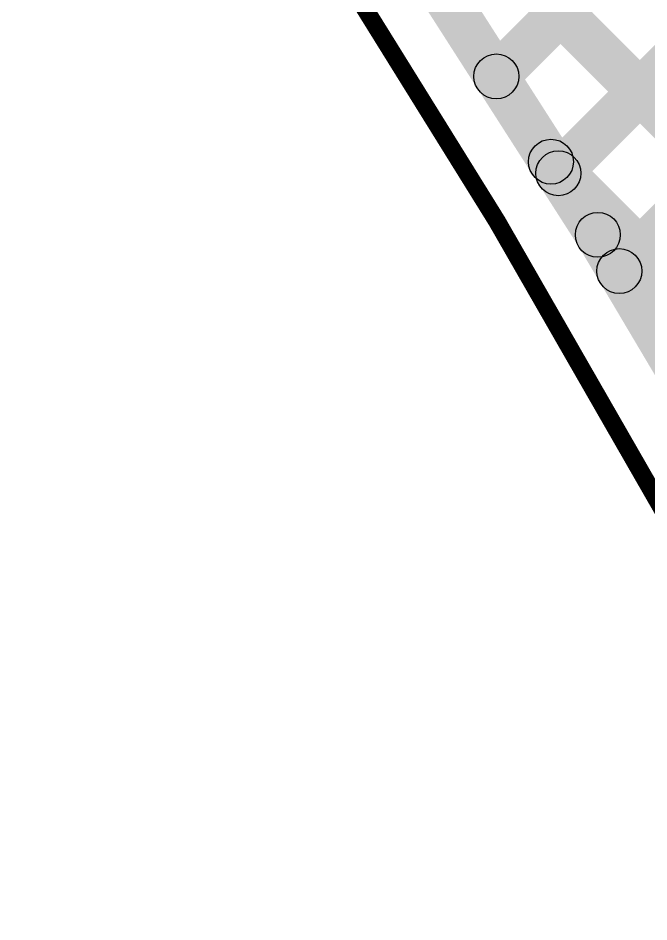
# Model space of a CAD drawing. Header units: millimetres. Extents: x 1.49 to 4.64, y 4.45 to 5.86.
# Drawn here: x 4.271 to 4.4114, y 4.467 to 4.6683 of the extents above; entities that cross this region are included whole.
import ezdxf

# ---------------------------------------------------------------- set-up
doc = ezdxf.new("R2010")
doc.units = ezdxf.units.MM
doc.header["$MEASUREMENT"] = 0
for name, color, linetype in [('BottomLayer', 5, 'Continuous'), ('Mechanical2', 216, 'Continuous'), ('TopLayer', 1, 'Continuous')]:
    doc.layers.add(name, color=color, linetype=linetype)

msp = doc.modelspace()

# ---------------------------------------------------------------- hatches: boundary and pattern name
at = {"layer": 'BottomLayer'}
for points in [[(4.31579, 4.7423), (4.32421, 4.7477), (4.40421, 4.6227), (4.39579, 4.6173)], [(4.32319, 4.73096), (4.33026, 4.73803), (4.52493, 4.54336), (4.51785, 4.53629)], [(4.38096, 4.65174), (4.37389, 4.65881), (4.4169, 4.70182), (4.42397, 4.69475)], [(4.39476, 4.63018), (4.38769, 4.63725), (4.43221, 4.68177), (4.43928, 4.6747)], [(4.40832, 4.60839), (4.40125, 4.61546), (4.44752, 4.66172), (4.45459, 4.65465)], [(4.38604, 4.63275), (4.39311, 4.63982), (4.55886, 4.47407), (4.55179, 4.467)], [(4.3957, 4.61745), (4.4043, 4.62255), (4.4843, 4.48755), (4.4757, 4.48245)]]:
    msp.add_hatch(color=5, dxfattribs=at).paths.add_polyline_path(points)
h = msp.add_hatch(color=5, dxfattribs=at)
edge = h.paths.add_edge_path()
edge.add_arc((4.37743, 4.65527), 0.005, 0, 360)
h = msp.add_hatch(color=5, dxfattribs=at)
edge = h.paths.add_edge_path()
edge.add_arc((4.38958, 4.63628), 0.005, 0, 360)
h = msp.add_hatch(color=5, dxfattribs=at)
edge = h.paths.add_edge_path()
edge.add_arc((4.39122, 4.63371), 0.005, 0, 360)
h = msp.add_hatch(color=5, dxfattribs=at)
edge = h.paths.add_edge_path()
edge.add_arc((4.4, 4.62), 0.005, 0, 360)
h = msp.add_hatch(color=5, dxfattribs=at)
edge = h.paths.add_edge_path()
edge.add_arc((4.4, 4.62), 0.005, 0, 360)
h = msp.add_hatch(color=5, dxfattribs=at)
edge = h.paths.add_edge_path()
edge.add_arc((4.40479, 4.61192), 0.005, 0, 360)
at = {"layer": 'TopLayer'}
for points in [[(4.31579, 4.7423), (4.32421, 4.7477), (4.40421, 4.6227), (4.39579, 4.6173)], [(4.32319, 4.73096), (4.33026, 4.73803), (4.52493, 4.54336), (4.51785, 4.53629)], [(4.38096, 4.65174), (4.37389, 4.65881), (4.42346, 4.70838), (4.43053, 4.70131)], [(4.39476, 4.63018), (4.38769, 4.63725), (4.4364, 4.68596), (4.44347, 4.67889)], [(4.40832, 4.60839), (4.40125, 4.61546), (4.44934, 4.66355), (4.45641, 4.65648)], [(4.38604, 4.63275), (4.39311, 4.63982), (4.55886, 4.47407), (4.55179, 4.467)], [(4.3957, 4.61745), (4.4043, 4.62255), (4.4843, 4.48755), (4.4757, 4.48245)]]:
    msp.add_hatch(color=1, dxfattribs=at).paths.add_polyline_path(points)
h = msp.add_hatch(color=1, dxfattribs=at)
edge = h.paths.add_edge_path()
edge.add_arc((4.37743, 4.65527), 0.005, 0, 360)
h = msp.add_hatch(color=1, dxfattribs=at)
edge = h.paths.add_edge_path()
edge.add_arc((4.38958, 4.63628), 0.005, 0, 360)
h = msp.add_hatch(color=1, dxfattribs=at)
edge = h.paths.add_edge_path()
edge.add_arc((4.39122, 4.63371), 0.005, 0, 360)
h = msp.add_hatch(color=1, dxfattribs=at)
edge = h.paths.add_edge_path()
edge.add_arc((4.4, 4.62), 0.005, 0, 360)
h = msp.add_hatch(color=1, dxfattribs=at)
edge = h.paths.add_edge_path()
edge.add_arc((4.4, 4.62), 0.005, 0, 360)
h = msp.add_hatch(color=1, dxfattribs=at)
edge = h.paths.add_edge_path()
edge.add_arc((4.40479, 4.61192), 0.005, 0, 360)

# ---------------------------------------------------------------- linework, layer by layer
at = {"layer": 'BottomLayer'}
for centre in [(4.37743, 4.65527), (4.38958, 4.63628), (4.39122, 4.63371), (4.4, 4.62), (4.4, 4.62), (4.40479, 4.61192)]:
    msp.add_circle(centre, 0.005, dxfattribs=at)
at = {"layer": 'Mechanical2', "const_width": 0.00394}
msp.add_lwpolyline([(4.19021, 4.91352, -0.026009), (4.46358, 4.47307)], format="xyb", dxfattribs=at)
at = {"layer": 'TopLayer'}
for centre in [(4.37743, 4.65527), (4.38958, 4.63628), (4.39122, 4.63371), (4.4, 4.62), (4.4, 4.62), (4.40479, 4.61192)]:
    msp.add_circle(centre, 0.005, dxfattribs=at)

doc.saveas('drawing.dxf')
